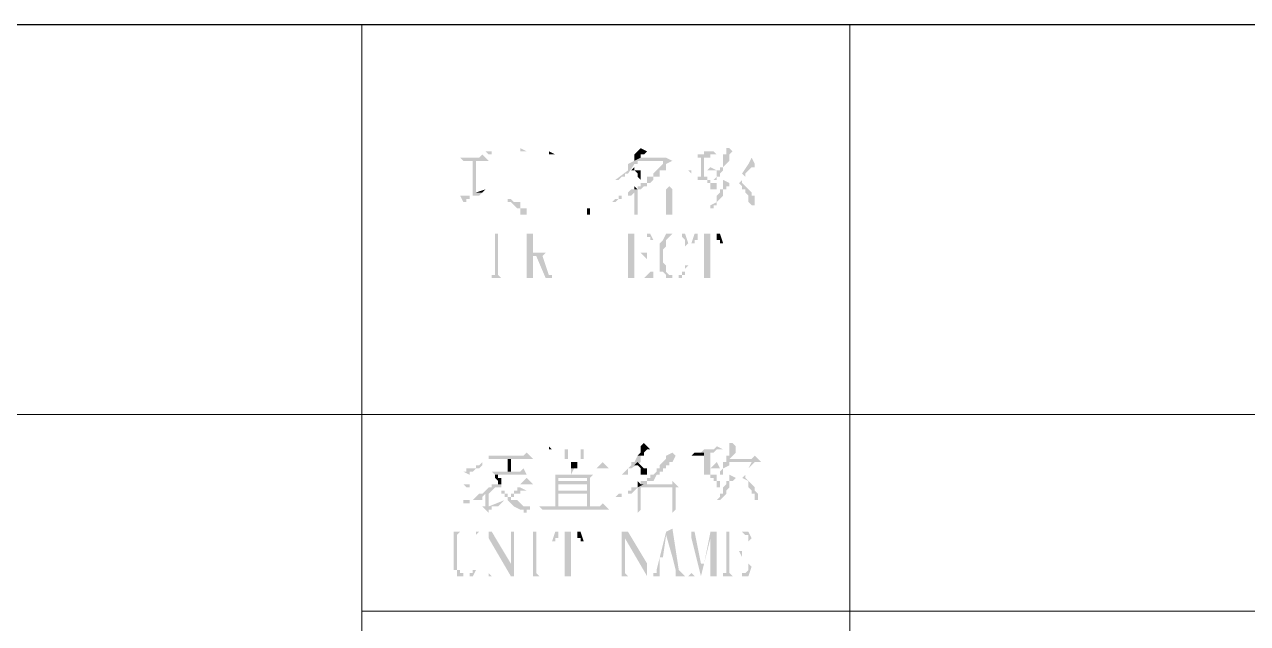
# Model space of a CAD drawing. Header units: millimetres. Extents: x -219 to 948, y -831 to -7.
# Drawn here: x 810.5 to 880, y -795.6 to -761.5 of the extents above; entities that cross this region are included whole.
import ezdxf

# ---------------------------------------------------------------- set-up
doc = ezdxf.new("R2010")
doc.units = ezdxf.units.MM
doc.layers.add('1', color=7, linetype='Continuous')

msp = doc.modelspace()

# ---------------------------------------------------------------- hatches: boundary and pattern name
h = msp.add_hatch(color=0)
h.dxf.hatch_style = 2
h.paths.add_polyline_path([(836.495, -768.929), (836.315, -769.109), (835.235, -769.109), (835.415, -769.289), (836.855, -769.289)])
h = msp.add_hatch(color=0)
h.dxf.hatch_style = 2
h.paths.add_polyline_path([(838.655, -768.569), (838.655, -768.749), (836.675, -768.749), (836.855, -768.929), (837.035, -768.929), (837.035, -768.749), (839.015, -768.749)])
h = msp.add_hatch(color=0)
h.dxf.hatch_style = 2
h.paths.add_polyline_path([(840.275, -768.749), (840.275, -768.929), (840.635, -768.929)])
h = msp.add_hatch(color=0)
h.dxf.hatch_style = 2
h.paths.add_polyline_path([(845.495, -768.569), (845.315, -768.749), (845.135, -768.929), (845.135, -769.109), (845.135, -769.289), (845.495, -769.109), (845.495, -768.929), (845.675, -768.929), (845.855, -768.749)])
h = msp.add_hatch(color=0)
h.dxf.hatch_style = 2
h.paths.add_polyline_path([(846.935, -769.109), (846.755, -769.109), (845.495, -769.109), (845.135, -769.289), (846.755, -769.289), (846.755, -769.469), (846.395, -769.829), (846.215, -770.009), (846.215, -770.189), (846.035, -770.189), (845.855, -770.189), (845.855, -770.369), (845.855, -770.549), (845.675, -770.549), (845.495, -770.549), (845.495, -770.729), (845.315, -770.729), (845.315, -770.909), (845.495, -770.909), (845.675, -770.729), (845.855, -770.729), (845.855, -770.549), (846.035, -770.549), (846.215, -770.369), (846.215, -770.189), (846.395, -770.189), (846.575, -770.189), (846.575, -770.009), (846.575, -769.829), (846.755, -769.829), (846.935, -769.829), (846.935, -769.649), (846.935, -769.469), (847.295, -769.289)])
h = msp.add_hatch(color=0)
h.dxf.hatch_style = 2
h.paths.add_polyline_path([(848.375, -769.109), (848.195, -769.109), (848.735, -769.109), (848.915, -769.109)])
h = msp.add_hatch(color=0)
h.dxf.hatch_style = 2
h.paths.add_polyline_path([(849.635, -768.749), (849.455, -768.749), (849.095, -768.749), (849.095, -768.929), (848.735, -768.929), (848.735, -769.109), (848.375, -769.109), (848.915, -769.109), (848.915, -769.829), (849.095, -769.829), (849.095, -769.109), (849.455, -769.109), (849.455, -768.929), (849.815, -768.929)])
h = msp.add_hatch(color=0)
h.dxf.hatch_style = 2
h.paths.add_polyline_path([(850.535, -768.569), (850.355, -768.569), (850.355, -768.929), (850.175, -768.929), (850.175, -769.289), (850.175, -769.469), (850.355, -769.469), (850.535, -769.289), (850.535, -769.109), (850.535, -768.929), (850.715, -768.749)])
h = msp.add_hatch(color=0)
h.dxf.hatch_style = 2
h.paths.add_polyline_path([(851.795, -769.109), (851.615, -769.469), (850.175, -769.469), (851.615, -769.469), (851.255, -770.009), (851.435, -770.189), (851.435, -770.009), (851.795, -769.649), (851.975, -769.649), (851.975, -769.469)])
h = msp.add_hatch(color=0)
h.dxf.hatch_style = 2
h.paths.add_polyline_path([(836.135, -769.289), (835.955, -769.289), (835.955, -771.269), (835.595, -771.269), (835.235, -771.269), (835.415, -771.629), (835.595, -771.629), (835.595, -771.449), (835.775, -771.449), (835.775, -771.269), (835.955, -771.269), (836.135, -771.269), (836.315, -771.269), (836.495, -771.089), (836.135, -771.089)])
h = msp.add_hatch(color=0)
h.dxf.hatch_style = 2
h.paths.add_polyline_path([(837.035, -769.469), (837.215, -769.469)])
h = msp.add_hatch(color=0)
h.dxf.hatch_style = 2
h.paths.add_polyline_path([(845.135, -769.289), (844.775, -769.469), (844.775, -769.649), (844.775, -769.829), (844.055, -770.369), (844.235, -770.369), (844.415, -770.189), (844.595, -770.189), (844.595, -770.009), (844.775, -770.009), (845.135, -769.469), (845.315, -769.469), (845.315, -769.289), (846.755, -769.289)])
h = msp.add_hatch(color=0)
h.dxf.hatch_style = 2
h.paths.add_polyline_path([(845.135, -769.649), (844.955, -769.829), (845.135, -769.829), (845.315, -770.009), (845.315, -770.189), (845.495, -770.369), (845.495, -769.829), (845.315, -769.829), (845.135, -769.829)])
h = msp.add_hatch(color=0)
h.dxf.hatch_style = 2
h.paths.add_polyline_path([(849.455, -769.649), (849.275, -769.829), (848.195, -769.829), (848.375, -770.009), (848.375, -769.829), (849.815, -769.829)])
h = msp.add_hatch(color=0)
h.dxf.hatch_style = 2
h.paths.add_polyline_path([(849.095, -769.829), (848.915, -769.829), (848.915, -770.189), (848.735, -770.189), (848.735, -770.369), (849.275, -770.369), (849.275, -770.549), (849.455, -770.549), (849.455, -770.729), (849.455, -770.909), (849.815, -770.909), (849.815, -770.549), (849.635, -770.549), (849.455, -770.549), (849.455, -770.369), (849.275, -770.369), (849.275, -770.189), (849.095, -770.189)])
h = msp.add_hatch(color=0)
h.dxf.hatch_style = 2
h.paths.add_polyline_path([(850.175, -769.469), (850.175, -769.649), (849.995, -769.649), (849.995, -769.829), (849.815, -769.829), (849.815, -770.009), (849.815, -770.189), (849.635, -770.369), (849.815, -770.369), (849.815, -770.189), (849.995, -770.189), (849.995, -770.009), (850.175, -769.829), (850.175, -769.649), (850.355, -769.469), (851.615, -769.469)])
h = msp.add_hatch(color=0)
h.dxf.hatch_style = 2
h.paths.add_polyline_path([(850.175, -770.369), (850.175, -770.549), (850.175, -770.909), (849.995, -770.909), (849.995, -771.089), (849.815, -771.269), (849.815, -771.449), (849.815, -771.629), (849.455, -771.809), (849.455, -771.989), (849.635, -771.989), (849.635, -771.809), (849.815, -771.809), (849.815, -771.629), (850.175, -771.269), (850.175, -771.089), (850.175, -770.909), (850.355, -770.909), (850.355, -770.729), (850.535, -770.729), (850.535, -770.549)])
h = msp.add_hatch(color=0)
h.dxf.hatch_style = 2
h.paths.add_polyline_path([(851.255, -770.369), (851.075, -770.549), (851.255, -770.729), (851.255, -770.909), (851.435, -770.909), (851.435, -771.089), (851.615, -771.269), (851.615, -771.449), (851.615, -771.629), (851.795, -771.809), (851.975, -771.809), (851.975, -771.269), (851.795, -771.269), (851.795, -771.089), (851.255, -770.549)])
h = msp.add_hatch(color=0)
h.dxf.hatch_style = 2
h.paths.add_polyline_path([(836.675, -770.909), (836.135, -771.089), (836.495, -771.089), (836.675, -770.909), (836.855, -770.909)])
h = msp.add_hatch(color=0)
h.dxf.hatch_style = 2
h.paths.add_polyline_path([(844.775, -771.089), (844.775, -771.269), (844.415, -771.269), (844.235, -771.269), (844.235, -771.449), (844.055, -771.449), (843.875, -771.629), (844.055, -771.629), (844.235, -771.449), (844.415, -771.449), (844.415, -771.269), (844.775, -771.269), (844.955, -771.269), (845.135, -771.089)])
h = msp.add_hatch(color=0)
h.dxf.hatch_style = 2
h.paths.add_polyline_path([(847.115, -770.729), (846.935, -770.909), (845.495, -770.909), (845.135, -770.909), (844.955, -770.909), (844.775, -771.089), (845.135, -771.089), (845.135, -771.989), (846.935, -771.989), (846.935, -772.349), (847.295, -772.349), (847.295, -771.989), (845.315, -771.989), (845.315, -770.909), (847.295, -770.909)])
h = msp.add_hatch(color=0)
h.dxf.hatch_style = 2
h.paths.add_polyline_path([(845.135, -770.729), (845.135, -770.909), (845.495, -770.909), (845.315, -770.909)])
h = msp.add_hatch(color=0)
h.dxf.hatch_style = 2
h.paths.add_polyline_path([(847.295, -770.909), (846.935, -770.909), (846.935, -771.989), (845.315, -771.989), (847.295, -771.989), (847.295, -771.089)])
h = msp.add_hatch(color=0)
h.dxf.hatch_style = 2
h.paths.add_polyline_path([(837.935, -771.449), (837.935, -771.629), (838.115, -771.629), (838.475, -771.989), (838.655, -771.989), (838.655, -772.169), (838.655, -772.349), (838.835, -772.349), (839.015, -772.349), (839.015, -771.989), (838.835, -771.989), (838.655, -771.989), (838.655, -771.809), (838.655, -771.629), (838.295, -771.629), (838.115, -771.449)])
h = msp.add_hatch(color=0)
h.dxf.hatch_style = 2
h.paths.add_polyline_path([(842.615, -771.989), (842.435, -771.989), (842.435, -772.349), (842.615, -772.349)])
h = msp.add_hatch(color=0)
h.dxf.hatch_style = 2
h.paths.add_polyline_path([(845.135, -771.989), (845.135, -772.349), (845.315, -772.349), (845.315, -771.989), (846.935, -771.989)])
h = msp.add_hatch(color=0)
h.dxf.hatch_style = 2
h.paths.add_polyline_path([(850.175, -771.989), (850.535, -771.989)])
h = msp.add_hatch(color=0)
h.dxf.hatch_style = 2
h.paths.add_polyline_path([(836.855, -773.429), (837.215, -773.429), (837.215, -775.769), (837.035, -775.769), (837.035, -775.949), (836.855, -775.949), (837.575, -775.949), (837.395, -775.769), (837.395, -774.689), (838.115, -774.689), (837.395, -774.689), (837.395, -773.429), (837.755, -773.429)])
h = msp.add_hatch(color=0)
h.dxf.hatch_style = 2
h.paths.add_polyline_path([(839.015, -773.429), (839.015, -775.769), (839.015, -775.949), (838.835, -775.949), (839.555, -775.949), (839.375, -775.949), (839.375, -775.769), (839.375, -774.689), (839.915, -774.689), (840.095, -774.509), (839.375, -774.509), (839.375, -773.429), (839.555, -773.429)])
h = msp.add_hatch(color=0)
h.dxf.hatch_style = 2
h.paths.add_polyline_path([(846.035, -773.429), (844.595, -773.429), (845.855, -773.429), (845.855, -773.609), (846.035, -773.609), (846.035, -773.789), (846.215, -773.789), (846.215, -773.969), (846.215, -773.789)])
h = msp.add_hatch(color=0)
h.dxf.hatch_style = 2
h.paths.add_polyline_path([(844.775, -773.429), (844.775, -775.769), (844.775, -775.949), (845.135, -775.949), (845.135, -775.769), (845.135, -774.509), (845.495, -774.509), (845.135, -774.509), (845.135, -773.429), (845.495, -773.429)])
h = msp.add_hatch(color=0)
h.dxf.hatch_style = 2
h.paths.add_polyline_path([(847.115, -773.429), (846.935, -773.429), (846.755, -773.789), (846.575, -773.969), (846.575, -774.149), (846.575, -775.229), (846.575, -775.589), (846.755, -775.589), (846.935, -775.769), (846.935, -775.949), (847.475, -775.949), (847.295, -775.949), (847.295, -775.769), (847.115, -775.769), (846.935, -775.589), (846.935, -775.229), (846.755, -775.049), (846.755, -774.329), (846.935, -774.149), (846.935, -773.969), (846.935, -773.789), (847.295, -773.429), (847.475, -773.429)])
h = msp.add_hatch(color=0)
h.dxf.hatch_style = 2
h.paths.add_polyline_path([(848.015, -773.429), (847.835, -773.429), (847.115, -773.429), (847.835, -773.429), (847.835, -773.609), (848.015, -773.789), (848.015, -774.149), (848.195, -773.969)])
h = msp.add_hatch(color=0)
h.dxf.hatch_style = 2
h.paths.add_polyline_path([(847.475, -773.429), (847.115, -773.429), (847.835, -773.429), (847.655, -773.429)])
h = msp.add_hatch(color=0)
h.dxf.hatch_style = 2
h.paths.add_polyline_path([(849.995, -773.429), (848.555, -773.429), (848.375, -773.969), (848.555, -773.969), (848.555, -773.789), (848.735, -773.789), (848.735, -773.429), (849.455, -773.429)])
h = msp.add_hatch(color=0)
h.dxf.hatch_style = 2
h.paths.add_polyline_path([(849.455, -773.429), (849.095, -773.429), (849.095, -775.769), (849.095, -775.949), (848.915, -775.949), (849.635, -775.949), (849.455, -775.949), (849.455, -775.769)])
h = msp.add_hatch(color=0)
h.dxf.hatch_style = 2
h.paths.add_polyline_path([(849.995, -773.429), (849.455, -773.429), (849.815, -773.429), (849.815, -773.609), (849.815, -773.789), (849.995, -773.789), (849.995, -773.969), (850.175, -773.969)])
h = msp.add_hatch(color=0)
h.dxf.hatch_style = 2
h.paths.add_polyline_path([(839.915, -774.689), (839.555, -774.689), (840.095, -775.949), (840.455, -775.949), (840.455, -775.769), (840.275, -775.769)])
h = msp.add_hatch(color=0)
h.dxf.hatch_style = 2
h.paths.add_polyline_path([(845.855, -774.149), (845.855, -774.509), (845.675, -774.509), (845.495, -774.509), (845.135, -774.509), (845.495, -774.509), (845.855, -774.869), (845.855, -775.049)])
h = msp.add_hatch(color=0)
h.dxf.hatch_style = 2
h.paths.add_polyline_path([(846.215, -775.229), (846.215, -775.589), (846.035, -775.589), (845.855, -775.769), (845.675, -775.949), (844.595, -775.949), (846.215, -775.949), (846.215, -775.409)])
h = msp.add_hatch(color=0)
h.dxf.hatch_style = 2
h.paths.add_polyline_path([(848.015, -775.229), (848.015, -775.409), (848.015, -775.589), (847.835, -775.589), (847.835, -775.769), (847.655, -775.769), (847.655, -775.949), (846.935, -775.949), (847.115, -775.949), (847.295, -775.949), (847.655, -775.949), (847.835, -775.949), (847.835, -775.769), (848.015, -775.769), (848.015, -775.589), (848.015, -775.409), (848.195, -775.229)])
h = msp.add_hatch(color=0)
h.dxf.hatch_style = 2
h.paths.add_polyline_path([(840.275, -785.489), (840.275, -785.669), (840.455, -785.669)])
h = msp.add_hatch(color=0)
h.dxf.hatch_style = 2
h.paths.add_polyline_path([(841.175, -785.669), (841.175, -786.209), (840.455, -786.209), (841.355, -786.209), (841.355, -785.669), (842.975, -785.669)])
h = msp.add_hatch(color=0)
h.dxf.hatch_style = 2
h.paths.add_polyline_path([(842.255, -785.669), (842.075, -785.669), (842.075, -786.209), (841.355, -786.209), (842.255, -786.209)])
h = msp.add_hatch(color=0)
h.dxf.hatch_style = 2
h.paths.add_polyline_path([(845.675, -785.309), (845.495, -785.489), (845.495, -785.669), (845.495, -785.849), (845.315, -786.029), (845.675, -786.029), (845.675, -785.849), (845.855, -785.669), (846.035, -785.669)])
h = msp.add_hatch(color=0)
h.dxf.hatch_style = 2
h.paths.add_polyline_path([(849.815, -785.489), (849.635, -785.669), (849.455, -785.669), (849.275, -785.669), (849.095, -785.669), (848.915, -785.849), (848.555, -785.849), (849.095, -785.849), (849.095, -786.749), (849.455, -786.749), (849.455, -785.849), (849.635, -785.849), (849.815, -785.669), (850.175, -785.669)])
h = msp.add_hatch(color=0)
h.dxf.hatch_style = 2
h.paths.add_polyline_path([(850.715, -785.309), (850.535, -785.309), (850.535, -785.669), (850.535, -786.029), (850.355, -786.029), (850.355, -786.209), (850.535, -786.209), (850.715, -786.029), (850.895, -785.849), (850.895, -785.669), (850.895, -785.489)])
h = msp.add_hatch(color=0)
h.dxf.hatch_style = 2
h.paths.add_polyline_path([(836.495, -786.389), (836.315, -786.569), (836.135, -786.569), (836.135, -786.749), (835.955, -786.749), (835.775, -786.749), (835.595, -786.749), (835.595, -786.929), (835.415, -786.929), (835.775, -787.109), (835.775, -786.929), (835.955, -786.929), (836.135, -786.749), (836.315, -786.749), (836.495, -786.569)])
h = msp.add_hatch(color=0)
h.dxf.hatch_style = 2
h.paths.add_polyline_path([(839.015, -785.849), (838.835, -786.029), (836.855, -786.029), (836.855, -786.209), (839.375, -786.209)])
h = msp.add_hatch(color=0)
h.dxf.hatch_style = 2
h.paths.add_polyline_path([(838.115, -786.929), (838.115, -786.209), (837.935, -786.209), (837.935, -786.929)])
h = msp.add_hatch(color=0)
h.dxf.hatch_style = 2
h.paths.add_polyline_path([(843.335, -786.389), (842.975, -786.749), (839.915, -786.749), (840.095, -786.749), (843.695, -786.749)])
h = msp.add_hatch(color=0)
h.dxf.hatch_style = 2
h.paths.add_polyline_path([(841.535, -786.389), (841.535, -786.749), (841.895, -786.749), (841.895, -786.569), (841.895, -786.389)])
h = msp.add_hatch(color=0)
h.dxf.hatch_style = 2
h.paths.add_polyline_path([(843.335, -786.389), (842.975, -786.389)])
h = msp.add_hatch(color=0)
h.dxf.hatch_style = 2
h.paths.add_polyline_path([(845.315, -786.029), (845.135, -786.389), (844.955, -786.389), (844.955, -786.569), (844.415, -787.109), (844.595, -787.109), (844.775, -787.109), (844.775, -786.929), (844.775, -786.749), (844.955, -786.749), (845.495, -786.389), (845.495, -786.209), (845.495, -786.029), (846.935, -786.029)])
h = msp.add_hatch(color=0)
h.dxf.hatch_style = 2
h.paths.add_polyline_path([(845.315, -786.389), (845.135, -786.569), (845.315, -786.569), (845.495, -786.749), (845.495, -787.109), (845.675, -787.109), (845.855, -787.109), (845.855, -786.749), (845.675, -786.749), (845.495, -786.569)])
h = msp.add_hatch(color=0)
h.dxf.hatch_style = 2
h.paths.add_polyline_path([(847.295, -785.849), (846.935, -786.029), (845.675, -786.029), (845.315, -786.029), (846.935, -786.029), (846.935, -786.209), (846.575, -786.569), (846.575, -786.749), (846.395, -786.749), (846.395, -786.929), (846.215, -787.109), (846.035, -787.109), (846.035, -787.289), (845.855, -787.289), (845.855, -787.469), (845.675, -787.469), (845.495, -787.469), (845.495, -787.649), (845.855, -787.649), (845.855, -787.469), (846.035, -787.469), (846.215, -787.469), (846.395, -787.109), (846.575, -787.109), (846.575, -786.929), (846.755, -786.929), (846.755, -786.749), (846.935, -786.749), (846.935, -786.569), (847.115, -786.569), (847.115, -786.389), (847.295, -786.389), (847.475, -786.029)])
h = msp.add_hatch(color=0)
h.dxf.hatch_style = 2
h.paths.add_polyline_path([(848.555, -785.849), (848.375, -786.029), (849.095, -786.029), (849.095, -785.849)])
h = msp.add_hatch(color=0)
h.dxf.hatch_style = 2
h.paths.add_polyline_path([(849.815, -786.389), (849.455, -786.749), (848.375, -786.749), (848.555, -786.749), (848.735, -786.749), (849.995, -786.749)])
h = msp.add_hatch(color=0)
h.dxf.hatch_style = 2
h.paths.add_polyline_path([(850.355, -786.209), (850.355, -786.389), (850.175, -786.389), (850.175, -786.569), (850.175, -786.749), (849.995, -786.929), (849.995, -787.109), (849.815, -787.109), (849.995, -787.109), (850.175, -787.109), (850.175, -786.929), (850.175, -786.749), (850.535, -786.569), (850.535, -786.389), (851.795, -786.389)])
h = msp.add_hatch(color=0)
h.dxf.hatch_style = 2
h.paths.add_polyline_path([(851.975, -786.029), (851.795, -786.209), (850.355, -786.209), (851.795, -786.389), (851.615, -786.749), (851.615, -786.929), (851.615, -786.749), (851.975, -786.389), (852.155, -786.389), (852.335, -786.389)])
h = msp.add_hatch(color=0)
h.dxf.hatch_style = 2
h.paths.add_polyline_path([(838.835, -786.749), (838.655, -786.929), (837.035, -786.929), (837.215, -787.109), (839.015, -787.109)])
h = msp.add_hatch(color=0)
h.dxf.hatch_style = 2
h.paths.add_polyline_path([(837.035, -787.109), (837.215, -787.109), (837.215, -787.289), (837.395, -787.469), (837.395, -787.649), (837.575, -787.649), (837.575, -787.469), (837.575, -787.289), (837.395, -787.289), (837.395, -787.109), (837.215, -787.109)])
h = msp.add_hatch(color=0)
h.dxf.hatch_style = 2
h.paths.add_polyline_path([(840.635, -787.109), (840.635, -788.909), (840.815, -788.909), (840.815, -788.549), (842.435, -788.549), (840.815, -788.549), (840.815, -788.189), (842.435, -788.189), (840.815, -788.009), (840.815, -787.649), (842.435, -787.649), (840.815, -787.469), (840.815, -787.289), (842.435, -787.289)])
h = msp.add_hatch(color=0)
h.dxf.hatch_style = 2
h.paths.add_polyline_path([(840.635, -787.109), (842.435, -787.289), (842.435, -787.469), (840.815, -787.469), (842.435, -787.649), (842.435, -788.009), (840.815, -788.009), (842.435, -788.189), (842.435, -788.549), (840.815, -788.549), (842.435, -788.549), (842.435, -788.909), (840.635, -788.909), (842.615, -788.909), (842.615, -787.289), (842.795, -787.109), (840.815, -787.109)])
h = msp.add_hatch(color=0)
h.dxf.hatch_style = 2
h.paths.add_polyline_path([(841.715, -786.749), (841.535, -786.749), (841.535, -787.109), (840.815, -787.109), (841.535, -787.109)])
h = msp.add_hatch(color=0)
h.dxf.hatch_style = 2
h.paths.add_polyline_path([(842.615, -787.109), (842.435, -787.109), (841.535, -787.109), (842.795, -787.109)])
h = msp.add_hatch(color=0)
h.dxf.hatch_style = 2
h.paths.add_polyline_path([(849.455, -786.749), (849.095, -786.749), (849.095, -786.929), (849.095, -787.109), (849.455, -787.109), (849.455, -787.289), (849.635, -787.289), (849.635, -787.469), (849.815, -787.469), (849.815, -787.829), (849.995, -787.829), (849.995, -787.469), (849.815, -787.469), (849.815, -787.289), (849.815, -787.109), (849.455, -787.109)])
h = msp.add_hatch(color=0)
h.dxf.hatch_style = 2
h.paths.add_polyline_path([(850.535, -787.109), (850.535, -787.469), (850.355, -787.469), (850.355, -787.649), (850.175, -787.829), (850.175, -788.009), (850.175, -788.189), (849.995, -788.189), (849.995, -788.369), (849.815, -788.549), (849.815, -788.729), (849.815, -788.549), (849.995, -788.549), (850.355, -788.189), (850.355, -788.009), (850.535, -787.829), (850.535, -787.649), (850.535, -787.469), (850.715, -787.469), (850.895, -787.289)])
h = msp.add_hatch(color=0)
h.dxf.hatch_style = 2
h.paths.add_polyline_path([(851.435, -787.109), (851.255, -787.289), (851.615, -787.469), (851.615, -787.649), (851.615, -787.829), (851.795, -788.009), (851.795, -788.189), (851.975, -788.189), (851.975, -788.549), (852.155, -788.549), (852.155, -788.189), (851.975, -788.009), (851.975, -787.829), (851.435, -787.289)])
h = msp.add_hatch(color=0)
h.dxf.hatch_style = 2
h.paths.add_polyline_path([(839.015, -787.289), (838.655, -787.649), (835.415, -787.649), (835.595, -787.829), (835.775, -787.829), (835.775, -787.649), (839.375, -787.649)])
h = msp.add_hatch(color=0)
h.dxf.hatch_style = 2
h.paths.add_polyline_path([(837.035, -787.649), (837.035, -787.829), (836.855, -787.829), (836.495, -788.189), (836.315, -788.189), (836.675, -788.189), (836.675, -788.909), (836.855, -788.909), (836.855, -788.189), (837.215, -787.829), (837.395, -787.829), (837.395, -787.649)])
h = msp.add_hatch(color=0)
h.dxf.hatch_style = 2
h.paths.add_polyline_path([(837.575, -787.649), (837.035, -787.649), (837.395, -787.649), (837.395, -787.829), (837.575, -787.829), (837.575, -788.009), (837.575, -788.189), (837.755, -788.189), (837.755, -788.369), (837.935, -788.369), (837.935, -788.189), (837.755, -788.189), (837.755, -788.009), (837.575, -788.009), (837.575, -787.829)])
h = msp.add_hatch(color=0)
h.dxf.hatch_style = 2
h.paths.add_polyline_path([(838.655, -787.829), (838.475, -787.829), (838.475, -788.009), (838.295, -788.009), (838.295, -788.189), (838.115, -788.189), (838.115, -788.369), (837.935, -788.369), (837.935, -788.549), (838.295, -788.909), (838.655, -789.089), (838.835, -789.089), (838.835, -789.269), (839.015, -789.269), (839.015, -789.089), (839.195, -789.089), (839.195, -788.909), (839.375, -788.909), (838.835, -788.909), (838.655, -788.729), (838.475, -788.549), (838.295, -788.549), (838.115, -788.549), (838.115, -788.369), (838.295, -788.369), (838.295, -788.189), (838.475, -788.189), (838.655, -788.189), (838.655, -788.009), (839.015, -788.009)])
h = msp.add_hatch(color=0)
h.dxf.hatch_style = 2
h.paths.add_polyline_path([(845.135, -787.829), (844.955, -787.829), (844.955, -788.009), (844.775, -788.009), (844.775, -788.189), (844.415, -788.189), (844.235, -788.189), (844.055, -788.369), (844.415, -788.369), (844.415, -788.189), (844.775, -788.189), (844.955, -788.189), (845.135, -788.009), (845.315, -787.829)])
h = msp.add_hatch(color=0)
h.dxf.hatch_style = 2
h.paths.add_polyline_path([(847.295, -787.469), (847.295, -787.649), (845.675, -787.649), (845.315, -787.829), (845.135, -787.829), (845.315, -787.829), (845.315, -788.909), (847.295, -788.909), (847.295, -789.269), (847.475, -789.089), (847.475, -788.909), (845.495, -788.909), (845.495, -787.829), (847.655, -787.829)])
h = msp.add_hatch(color=0)
h.dxf.hatch_style = 2
h.paths.add_polyline_path([(845.315, -787.469), (845.315, -787.829), (845.675, -787.649), (845.855, -787.649), (845.495, -787.649)])
h = msp.add_hatch(color=0)
h.dxf.hatch_style = 2
h.paths.add_polyline_path([(847.655, -787.829), (847.295, -787.829), (847.295, -788.909), (845.495, -788.909), (847.475, -788.909), (847.475, -787.829)])
h = msp.add_hatch(color=0)
h.dxf.hatch_style = 2
h.paths.add_polyline_path([(836.315, -788.189), (836.135, -788.369), (835.955, -788.549), (835.775, -788.549), (835.415, -788.549), (835.415, -788.729), (835.775, -788.729), (835.775, -788.549), (836.135, -788.549), (836.495, -788.549), (836.495, -788.369), (836.675, -788.189)])
h = msp.add_hatch(color=0)
h.dxf.hatch_style = 2
h.paths.add_polyline_path([(837.755, -788.549), (836.855, -788.909), (836.675, -788.909), (836.495, -788.909), (836.855, -789.269), (836.855, -789.089), (837.035, -789.089), (837.035, -788.909), (837.215, -788.909), (837.395, -788.909), (837.575, -788.729), (837.755, -788.549), (837.935, -788.549)])
h = msp.add_hatch(color=0)
h.dxf.hatch_style = 2
h.paths.add_polyline_path([(843.335, -788.729), (843.155, -788.909), (839.735, -788.909), (839.915, -789.089), (843.695, -789.089)])
h = msp.add_hatch(color=0)
h.dxf.hatch_style = 2
h.paths.add_polyline_path([(845.315, -788.909), (845.315, -789.269), (845.495, -789.089), (845.495, -788.909), (847.295, -788.909)])
h = msp.add_hatch(color=0)
h.dxf.hatch_style = 2
h.paths.add_polyline_path([(850.355, -788.909), (850.895, -788.909), (850.535, -788.909)])
h = msp.add_hatch(color=0)
h.dxf.hatch_style = 2
h.paths.add_polyline_path([(835.415, -790.349), (834.695, -790.349), (834.875, -790.349), (834.875, -792.509), (835.055, -792.509), (835.055, -792.689), (835.055, -792.869), (835.415, -792.869), (835.775, -792.869), (835.955, -792.869), (835.415, -792.869), (835.415, -792.689), (835.235, -792.689), (835.235, -792.509), (835.055, -792.509), (835.055, -790.529), (835.235, -790.349)])
h = msp.add_hatch(color=0)
h.dxf.hatch_style = 2
h.paths.add_polyline_path([(836.495, -790.349), (835.955, -790.349), (836.135, -790.349), (836.135, -790.529), (836.135, -792.329), (836.135, -792.509), (835.955, -792.509), (835.955, -792.689), (835.775, -792.689), (835.775, -792.869), (835.595, -792.869), (835.955, -792.869), (836.135, -792.509), (836.135, -790.529), (836.315, -790.349)])
h = msp.add_hatch(color=0)
h.dxf.hatch_style = 2
h.paths.add_polyline_path([(837.035, -790.349), (836.495, -790.349), (836.855, -790.349), (836.855, -790.529), (836.855, -790.709), (838.115, -792.869), (838.115, -792.149)])
h = msp.add_hatch(color=0)
h.dxf.hatch_style = 2
h.paths.add_polyline_path([(836.855, -790.529), (836.855, -792.869), (836.495, -792.869), (837.215, -792.869), (837.035, -792.869), (836.855, -792.689), (836.855, -790.709)])
h = msp.add_hatch(color=0)
h.dxf.hatch_style = 2
h.paths.add_polyline_path([(838.475, -790.349), (837.935, -790.349), (838.115, -790.349), (838.115, -792.869), (838.295, -792.869), (838.295, -790.349)])
h = msp.add_hatch(color=0)
h.dxf.hatch_style = 2
h.paths.add_polyline_path([(840.095, -790.349), (838.835, -790.349), (839.375, -790.349), (839.375, -792.869), (838.835, -792.869), (840.095, -792.869), (839.735, -792.869), (839.555, -792.689), (839.555, -790.349)])
h = msp.add_hatch(color=0)
h.dxf.hatch_style = 2
h.paths.add_polyline_path([(842.075, -790.349), (840.635, -790.349), (840.455, -790.889), (840.635, -790.889), (840.635, -790.709), (840.815, -790.709), (840.815, -790.349), (841.535, -790.349)])
h = msp.add_hatch(color=0)
h.dxf.hatch_style = 2
h.paths.add_polyline_path([(841.535, -790.349), (841.175, -790.349), (841.175, -792.689), (841.175, -792.869), (840.995, -792.869), (841.715, -792.869), (841.535, -792.869), (841.535, -792.689)])
h = msp.add_hatch(color=0)
h.dxf.hatch_style = 2
h.paths.add_polyline_path([(842.075, -790.349), (841.535, -790.349), (841.895, -790.349), (841.895, -790.529), (841.895, -790.709), (842.075, -790.709), (842.075, -790.889), (842.255, -790.889)])
h = msp.add_hatch(color=0)
h.dxf.hatch_style = 2
h.paths.add_polyline_path([(844.775, -790.349), (844.235, -790.349), (844.415, -790.349), (844.415, -790.529), (844.595, -790.709), (845.855, -792.869), (845.855, -792.149)])
h = msp.add_hatch(color=0)
h.dxf.hatch_style = 2
h.paths.add_polyline_path([(844.415, -790.529), (844.415, -792.869), (844.235, -792.869), (844.775, -792.869), (844.595, -792.689), (844.595, -790.709)])
h = msp.add_hatch(color=0)
h.dxf.hatch_style = 2
h.paths.add_polyline_path([(846.215, -790.349), (845.495, -790.349), (845.855, -790.349), (845.855, -792.869), (845.855, -790.349)])
h = msp.add_hatch(color=0)
h.dxf.hatch_style = 2
h.paths.add_polyline_path([(846.935, -790.349), (846.395, -792.509), (846.395, -792.689), (846.215, -792.689), (846.215, -792.869), (846.755, -792.869), (846.575, -792.869), (846.575, -792.689), (846.575, -792.509), (846.575, -791.789), (847.295, -791.789), (846.755, -791.789), (846.935, -790.529)])
h = msp.add_hatch(color=0)
h.dxf.hatch_style = 2
h.paths.add_polyline_path([(847.295, -790.169), (846.935, -790.349), (846.935, -790.529), (847.295, -791.789), (846.755, -791.789), (847.295, -791.789), (847.475, -792.509), (847.475, -792.869), (847.295, -792.869), (848.015, -792.869), (847.655, -792.509)])
h = msp.add_hatch(color=0)
h.dxf.hatch_style = 2
h.paths.add_polyline_path([(848.555, -790.349), (848.015, -790.349), (848.375, -790.349), (848.375, -790.529), (848.375, -790.709), (848.915, -792.869), (848.915, -792.149)])
h = msp.add_hatch(color=0)
h.dxf.hatch_style = 2
h.paths.add_polyline_path([(848.375, -790.529), (848.375, -792.689), (848.195, -792.869), (848.015, -792.869), (848.555, -792.869), (848.375, -792.689), (848.375, -790.709)])
h = msp.add_hatch(color=0)
h.dxf.hatch_style = 2
h.paths.add_polyline_path([(849.995, -790.349), (849.455, -790.349), (849.095, -792.149), (848.915, -792.149), (848.915, -792.869), (849.455, -790.709), (849.815, -790.529), (849.815, -790.349)])
h = msp.add_hatch(color=0)
h.dxf.hatch_style = 2
h.paths.add_polyline_path([(849.815, -790.529), (849.455, -790.709), (849.455, -792.869), (849.275, -792.869), (849.995, -792.869), (849.815, -792.869), (849.815, -792.689)])
h = msp.add_hatch(color=0)
h.dxf.hatch_style = 2
h.paths.add_polyline_path([(850.175, -790.349), (850.355, -790.349), (850.355, -792.689), (850.175, -792.689), (850.175, -792.869), (850.715, -792.869), (850.535, -792.689), (850.535, -791.429), (850.895, -791.429), (850.535, -791.429), (850.535, -790.349), (851.075, -790.349)])
h = msp.add_hatch(color=0)
h.dxf.hatch_style = 2
h.paths.add_polyline_path([(851.615, -790.349), (850.175, -790.349), (851.255, -790.349), (851.435, -790.529), (851.615, -790.529), (851.615, -790.709), (851.615, -790.889), (851.795, -790.709)])
h = msp.add_hatch(color=0)
h.dxf.hatch_style = 2
h.paths.add_polyline_path([(851.255, -791.069), (851.255, -791.429), (851.075, -791.429), (850.535, -791.429), (851.075, -791.429), (851.255, -791.789), (851.255, -791.969)])
h = msp.add_hatch(color=0)
h.dxf.hatch_style = 2
h.paths.add_polyline_path([(851.615, -792.149), (851.615, -792.509), (851.435, -792.689), (851.255, -792.689), (851.255, -792.869), (850.175, -792.869), (851.615, -792.869), (851.795, -792.329)])

# ---------------------------------------------------------------- linework, layer by layer
at = {"layer": '1', "color": 0, "lineweight": 25}
msp.add_lwpolyline([(684.035, -761.549), (933.695, -761.549)], dxfattribs=at)
at = {"layer": '1', "color": 0, "lineweight": 5}
for points in [[(829.655, -761.549), (829.655, -816.989)], [(857.375, -761.549), (857.375, -816.989)], [(684.035, -783.689), (933.695, -783.689)], [(829.655, -794.849), (933.695, -794.849)]]:
    msp.add_lwpolyline(points, dxfattribs=at)

doc.saveas('drawing.dxf')
